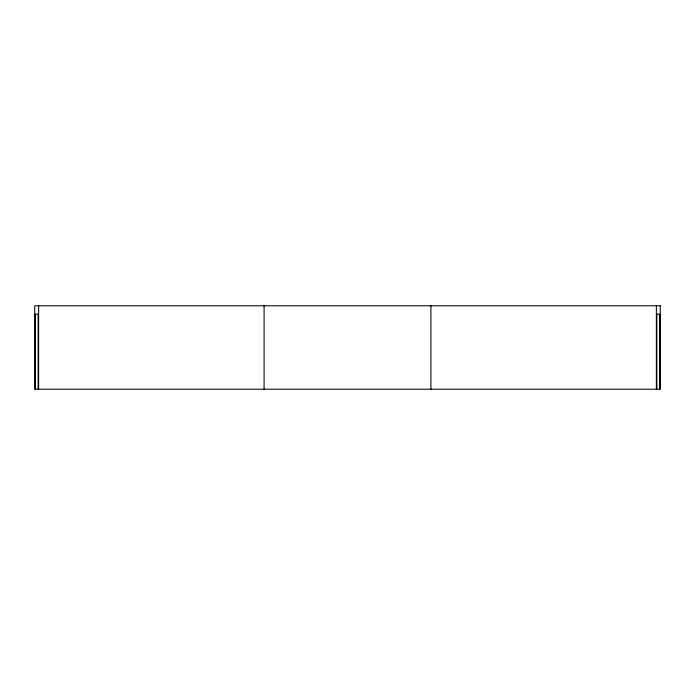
<?xml version="1.0" encoding="UTF-8"?>
<svg xmlns="http://www.w3.org/2000/svg" width="695" height="695" viewBox="0 0 695 695"><rect width="100%" height="100%" fill="white"/><g stroke="black" fill="none" stroke-linecap="round" stroke-linejoin="round"><path stroke-width="1.04" d="M38.486 314.131L35.236 314.131L35.236 389.209M656.514 314.131L659.764 314.131L659.764 389.209M656.862 314.131L656.862 389.209M656.375 305.791L656.375 389.209M430.909 305.791L430.909 389.209M264.091 305.791L264.091 389.209M38.625 305.791L38.625 389.209M38.138 314.131L38.138 389.209M660.25 305.791L34.75 305.791L34.75 389.209L660.25 389.209L660.25 305.791"/></g></svg>
